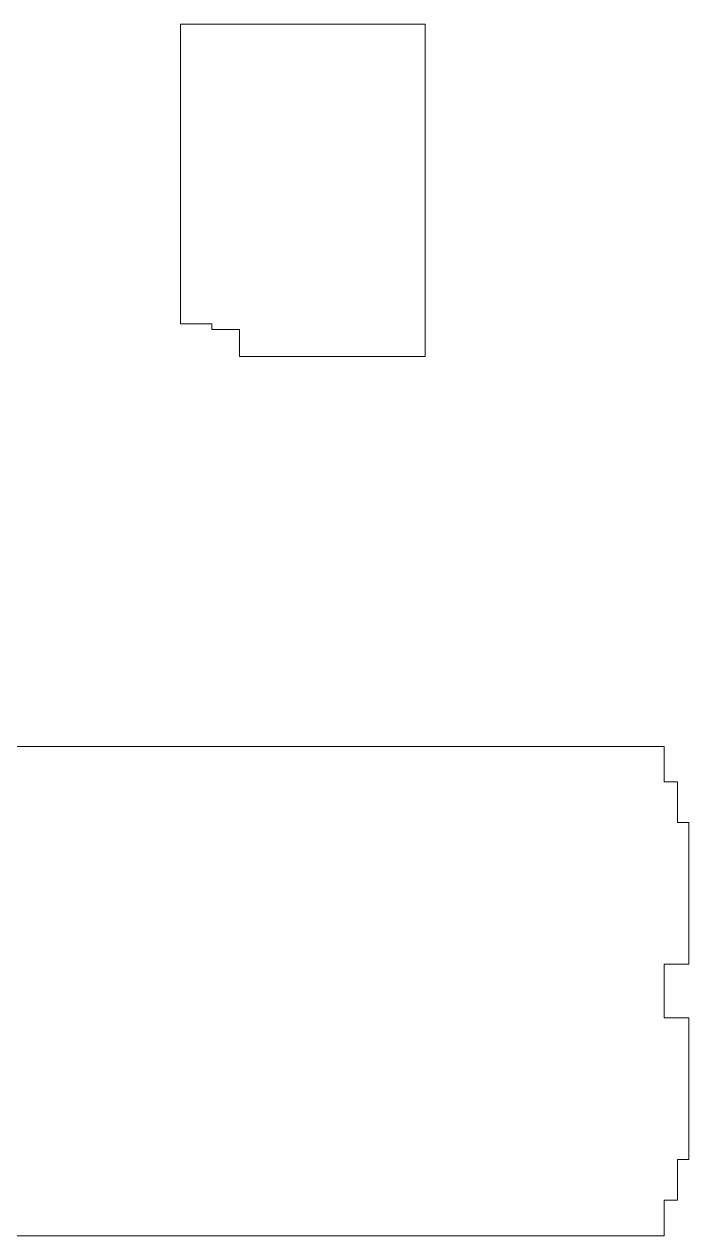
# Model space of a CAD drawing. Header units: metres. Extents: x 0 to 63445, y 32361 to 32804.
# Drawn here: x 63269.2 to 63299.4, y 32660.2 to 32715.2 of the extents above; entities that cross this region are included whole.
import ezdxf

# ---------------------------------------------------------------- set-up
doc = ezdxf.new("R2010")
doc.units = ezdxf.units.M
doc.header["$MEASUREMENT"] = 0
doc.linetypes.add('CONTINULUS', pattern=[0])
doc.linetypes.add('DASHED', pattern=[0.75, 0.5, -0.25])
doc.layers.add('BLK_1_FLR_3_BLT_UP_AREA', color=14, linetype='DASHED', lineweight=9)
doc.layers.add('BLK_3_FLR_1_ROOF_AREA', color=7, linetype='Continuous', lineweight=0)

msp = doc.modelspace()

# ---------------------------------------------------------------- linework, layer by layer
at = {"layer": 'BLK_1_FLR_3_BLT_UP_AREA', "color": 14, "linetype": 'CONTINULUS', "ltscale": 0.05}
msp.add_lwpolyline([(63235.4079, 32661.7807), (63236.0175, 32661.7807), (63236.0175, 32660.1719), (63298.2771, 32660.1719), (63298.2771, 32661.7807), (63298.8867, 32661.7807), (63298.8867, 32663.6307), (63299.3963, 32663.6307), (63299.3963, 32670.0614), (63298.2771, 32670.0614), (63298.2771, 32672.4998), (63299.3963, 32672.4998), (63299.3963, 32678.9305), (63298.8867, 32678.9305), (63298.8867, 32680.7805), (63298.2771, 32680.7805), (63298.2771, 32682.3893), (63236.0175, 32682.3893), (63236.0175, 32680.7805), (63235.4079, 32680.7805)], dxfattribs=at)
at = {"layer": 'BLK_3_FLR_1_ROOF_AREA'}
msp.add_lwpolyline([(63276.3161, 32715.1757), (63287.4162, 32715.1757), (63287.4162, 32700.0965), (63278.9832, 32700.0965), (63278.9832, 32701.3157), (63277.7331, 32701.3157), (63277.7331, 32701.5698), (63276.3161, 32701.5698), (63276.3161, 32715.1757)], close=True, dxfattribs=at)

doc.saveas('drawing.dxf')
